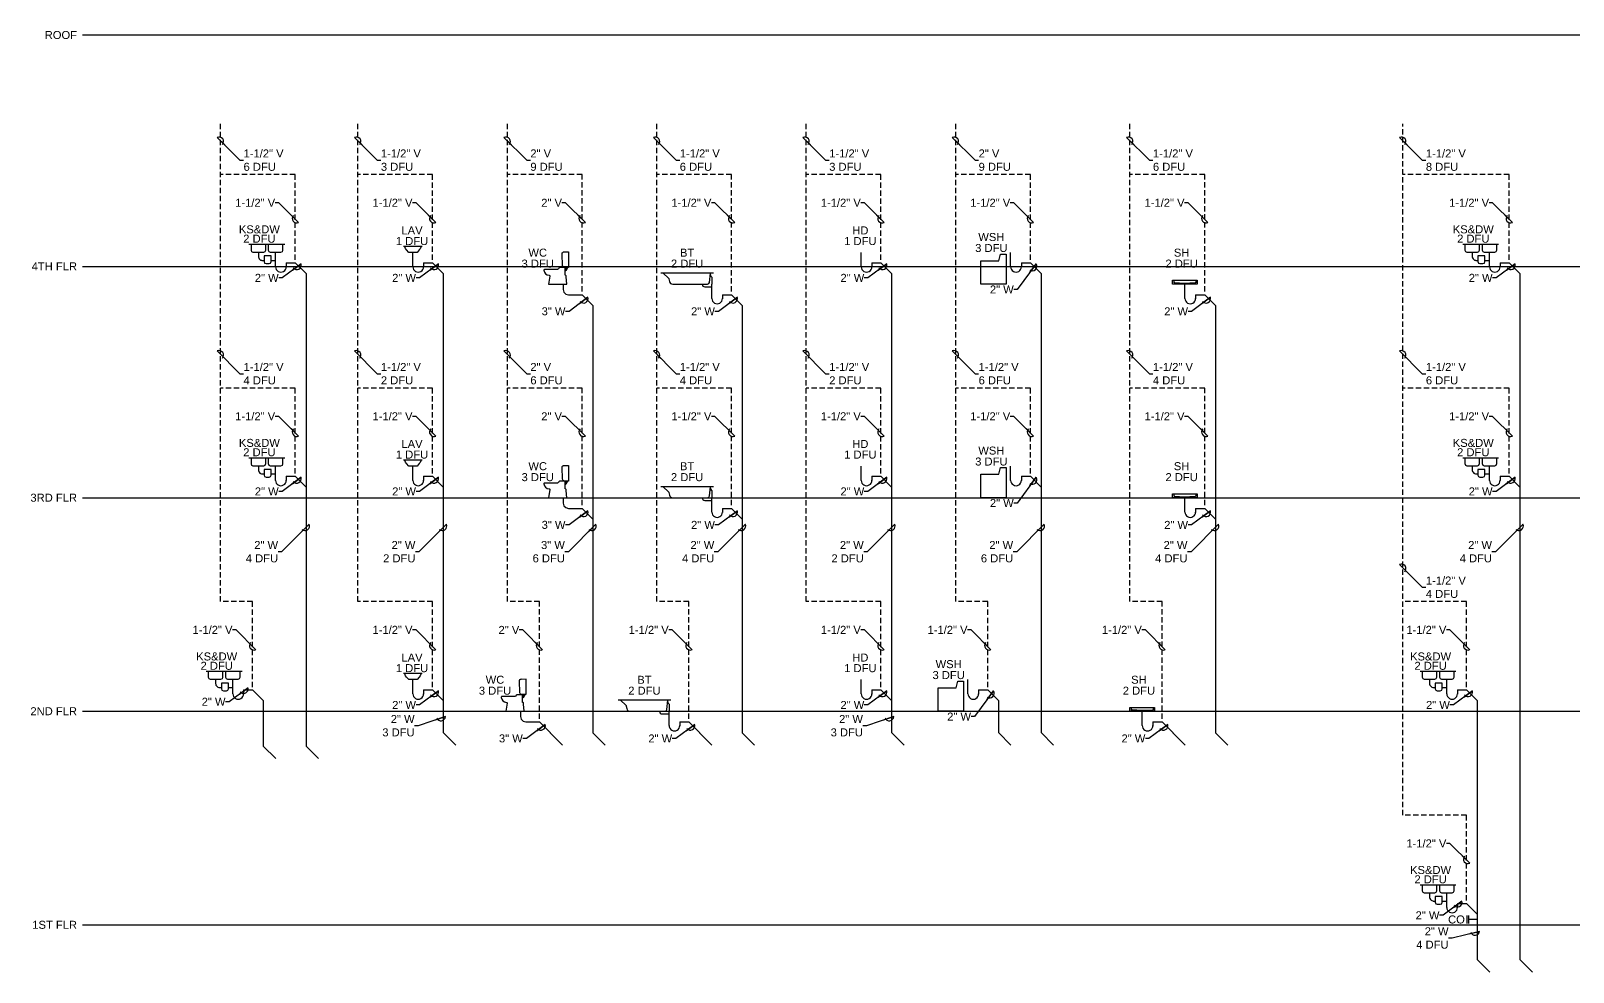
# Model space of a CAD drawing. Extents: x -1750 to 6031, y -1833 to 2182.
# Drawn here: x -1750 to -883, y 1653 to 2182 of the extents above; entities that cross this region are included whole.
import ezdxf
from ezdxf.enums import TextEntityAlignment as Align

# ---------------------------------------------------------------- set-up
doc = ezdxf.new("R2010")
doc.units = 0
doc.header["$LTSCALE"] = 24
doc.header["$MEASUREMENT"] = 0
doc.linetypes.add('Vent', pattern=[0.1875, 0.125, -0.0625])
doc.layers.get('0').update_dxf_attribs({"color": 8})
for name, color, linetype in [('PLUM-DIAGRAM_FLOOR', 1, 'Continuous'), ('PLUM-DIM-WV', 1, 'Continuous'), ('PLUM-DIM-WV-TEXT', 2, 'Continuous'), ('PLUM-EQUIP', 5, 'Continuous'), ('PLUM-VENT', 5, 'Vent'), ('PLUM-WASTE_ABOVE', 4, 'Plum-Waste_Above')]:
    doc.layers.add(name, color=color, linetype=linetype)
doc.styles.add('A2', font='arial.ttf', dxfattribs={"height": 4.5})
doc.styles.get("Standard").update_dxf_attribs({"font": 'arial.ttf'})
doc.linetypes.add('Plum-Waste_Above', pattern='A,1,[1,GEC_FlowArrow.shx,S=0.09375,R=0,X=0,Y=0],1', length=2)
doc.dimstyles.new('Standard2', dxfattribs={"dimscale": 24, "dimtxt": 0.18, "dimasz": 0.25, "dimexe": 0.18, "dimexo": 0.0625, "dimgap": 0.09, "dimtad": 0, "dimtih": 1, "dimtoh": 1, "dimdec": 4, "dimzin": 0, "dimdsep": 46, "dimlunit": 4, "dimtxsty": 'Standard', "dimcen": 0.089844, "dimadec": 0, "dimazin": 0, "dimtfac": 1, "dimtdec": 4, "dimtofl": 0, "dimtmove": 0, "dimatfit": 3, "dimldrblk": 'loop', "dimfxl": 1, "dimfrac": 2, "dimtolj": 1, "dimtzin": 0, "dimarcsym": 0})

# ---------------------------------------------------------------- blocks, each defined once
blk = doc.blocks.new('loop')
at = {"color": 0}
blk.add_lwpolyline([(-1, 0), (0, 0, -1)], format="xyb", dxfattribs=at)
blk.add_arc((-0.4, 0.15), 0.422, 182.4039, 339.5888, dxfattribs=at)
blk = doc.blocks.new('*U110')
at = {"layer": 'PLUM-EQUIP'}
for points in [[(-13.62, 258.12), (-13.62, 249.36), (-15.93, 249.36), (-16.64, 249.65), (-16.95, 250.34), (-17.24, 257.1), (-17.23, 257.24), (-17.2, 257.37), (-17.14, 257.53), (-17.07, 257.66), (-16.99, 257.77), (-16.89, 257.86), (-16.74, 257.97), (-16.62, 258.04), (-16.48, 258.08), (-16.36, 258.11), (-16.22, 258.12), (-13.62, 258.11)], [(-14.37, 249.36), (-14.37, 248.7), (-15.19, 248.7), (-15.19, 249.36)], [(-13.62, 138.12), (-13.62, 129.36), (-15.93, 129.36), (-16.64, 129.65), (-16.95, 130.34), (-17.24, 137.1), (-17.23, 137.24), (-17.2, 137.37), (-17.14, 137.53), (-17.07, 137.66), (-16.99, 137.77), (-16.89, 137.86), (-16.74, 137.97), (-16.62, 138.04), (-16.48, 138.08), (-16.36, 138.11), (-16.22, 138.12), (-13.62, 138.11)], [(-14.37, 129.36), (-14.37, 128.7), (-15.19, 128.7), (-15.19, 129.36)], [(-37.62, 18.12), (-37.62, 9.36), (-39.93, 9.36), (-40.64, 9.65), (-40.95, 10.34), (-41.24, 17.1), (-41.23, 17.24), (-41.2, 17.37), (-41.14, 17.53), (-41.07, 17.66), (-40.99, 17.77), (-40.89, 17.86), (-40.74, 17.97), (-40.62, 18.04), (-40.48, 18.08), (-40.36, 18.11), (-40.22, 18.12), (-37.62, 18.11)], [(-38.37, 9.36), (-38.37, 8.7), (-39.19, 8.7), (-39.19, 9.36)]]:
    blk.add_lwpolyline(points, dxfattribs=at)
for points in [[(-24.54, 244.98, -0.449507), (-24.16, 244.51), (-24.89, 240), (-14.65, 240), (-15, 244.06, 0.526661), (-15.41, 244.99), (-15.59, 244.99), (-15.59, 249.3), (-18.49, 249.3, 0.267949), (-19.02, 249), (-19.28, 248.55), (-19.8, 248.24), (-27.07, 248.24, 0.453924), (-27.47, 247.78), (-27.47, 247.78, 0.372848)], [(-24.54, 124.98, -0.449507), (-24.16, 124.51), (-24.89, 120), (-14.65, 120), (-15, 124.06, 0.526661), (-15.41, 124.99), (-15.59, 124.99), (-15.59, 129.3), (-18.49, 129.3, 0.267949), (-19.02, 129), (-19.28, 128.55), (-19.8, 128.24), (-27.07, 128.24, 0.453924), (-27.47, 127.78), (-27.47, 127.78, 0.372848)], [(-48.54, 4.98, -0.449507), (-48.16, 4.51), (-48.89, 0), (-38.65, 0), (-39, 4.06, 0.526661), (-39.41, 4.99), (-39.59, 4.99), (-39.59, 9.3), (-42.49, 9.3, 0.267949), (-43.02, 9), (-43.28, 8.55), (-43.8, 8.24), (-51.07, 8.24, 0.453924), (-51.47, 7.78), (-51.47, 7.78, 0.372848)]]:
    blk.add_lwpolyline(points, format="xyb", close=True, dxfattribs=at)
for points in [[(-13.63, 249.36), (-15.93, 249.36, -0.401675), (-16.95, 250.34)], [(-13.63, 129.36), (-15.93, 129.36, -0.401675), (-16.95, 130.34)], [(-37.63, 9.36), (-39.93, 9.36, -0.401675), (-40.95, 10.34)]]:
    blk.add_lwpolyline(points, format="xyb", dxfattribs=at)
for centre, radius in [((-15.59, 248.7), 0.509), ((-15.59, 248.7), 1.12), ((-15.59, 128.7), 0.509), ((-15.59, 128.7), 1.12), ((-39.59, 8.7), 0.509), ((-39.59, 8.7), 1.12)]:
    blk.add_arc(centre, radius, 270, 0, dxfattribs=at)
for p in [(-15.09, 248.7), (-15.09, 128.7), (-39.09, 8.7)]:
    blk.add_point(p, dxfattribs=at)
at = {"layer": 'PLUM-VENT'}
for p, q in [((-6, 235.78), (-6, 301.58)), ((-6, 115.78), (-6, 181.58)), ((-30, -4.22), (-30, 61.58))]:
    blk.add_line(p, q, dxfattribs=at)
for points in [[(-48, 61.58), (-48, 330.01)], [(-6, 301.58), (-48, 301.58)], [(-6, 181.58), (-48, 181.58)], [(-30, 61.58), (-48, 61.58)]]:
    blk.add_lwpolyline(points, dxfattribs=at)
at = {"layer": 'PLUM-WASTE_ABOVE'}
for p, q in [((-11.09, 234), (-6, 234)), ((0, 228), (-6, 234)), ((-11.09, 114), (-6, 114)), ((0, 108), (-6, 114)), ((-35.09, -6), (-30, -6)), ((-24, -12), (-30, -6))]:
    blk.add_line(p, q, dxfattribs=at)
for points in [[(-16.72, 239.8), (-16.72, 237), (-16.32, 235.5), (-15.22, 234.4), (-13.72, 234), (-11.09, 234)], [(0, 228), (0, -12.1), (6.97, -19.07)], [(-16.72, 119.8), (-16.72, 117), (-16.32, 115.5), (-15.22, 114.4), (-13.72, 114), (-11.09, 114)], [(-40.72, -0.2), (-40.72, -3), (-40.32, -4.5), (-39.22, -5.6), (-37.72, -6), (-35.09, -6)], [(-24, -12), (-24, -12.1), (-17.03, -19.07)], [(0, -12.1), (0, -12.1)]]:
    blk.add_lwpolyline(points, dxfattribs=at)
at = {"layer": 'PLUM-DIM-WV-TEXT', "char_height": 4.5, "width": 88.8578, "style": 'A2'}
for s, insert, attachment_point in [('2" V\\P9 DFU', (-35.11, 309.66), 4), ('2" V', (-17.33, 285.71), 6), ('3" W', (-15.36, 224.71), 6), ('2" V\\P6 DFU', (-35.11, 189.66), 4), ('2" V', (-17.33, 165.71), 6), ('3" W', (-15.36, 104.71), 6), ('3" W\\P6 DFU', (-15.69, 89.63), 6), ('2" V', (-41.33, 45.71), 6), ('3" W', (-39.36, -15.29), 6)]:
    blk.add_mtext(s, dxfattribs=dict(at, insert=insert, attachment_point=attachment_point))
at = {"layer": 'PLUM-DIM-WV-TEXT', "char_height": 4.5, "attachment_point": 5, "rotation": 0, "style": 'A2'}
for s, insert, width in [('3 DFU', (-30.98, 251.52), 24.1812), ('WC', (-30.98, 257.67), 10.2795), ('WC', (-30.98, 137.67), 10.2795), ('3 DFU', (-30.98, 131.52), 24.1812), ('WC', (-54.98, 17.67), 10.2795), ('3 DFU', (-54.98, 11.52), 24.1812)]:
    blk.add_mtext(s, dxfattribs=dict(at, insert=insert, width=width))
at = {"layer": 'PLUM-DIM-WV'}
for points in [[(-49.93, 322.47), (-37.11, 309.66), (-35.11, 309.66)], [(-4.19, 274.57), (-15.33, 285.71), (-17.33, 285.71)], [(-2.72, 232.61), (-13.36, 224.71), (-15.36, 224.71)], [(-49.93, 202.47), (-37.11, 189.66), (-35.11, 189.66)], [(-4.19, 154.57), (-15.33, 165.71), (-17.33, 165.71)], [(1.76, 105.08), (-13.69, 89.63), (-15.69, 89.63)], [(-2.72, 112.61), (-13.36, 104.71), (-15.36, 104.71)], [(-28.19, 34.57), (-39.33, 45.71), (-41.33, 45.71)], [(-26.72, -7.39), (-37.36, -15.29), (-39.36, -15.29)]]:
    blk.add_leader(points, dimstyle='Standard2', override={"dimscale": 24}, dxfattribs=at)
blk = doc.blocks.new('*U109')
at = {"layer": 'PLUM-EQUIP'}
for p, q in [((-16.18, 246.17), (-45.82, 246.17)), ((-16.18, 126.17), (-45.82, 126.17)), ((-40.18, 6.17), (-69.82, 6.17))]:
    blk.add_line(p, q, dxfattribs=at)
for points in [[(-44.43, 246.17), (-41.4, 243.35, -0.119381), (-41.19, 242.89), (-40.91, 241.46, 0.366418), (-39.04, 240), (-19.43, 240, 0.3866), (-18.34, 240.99), (-17.74, 246.17)], [(-44.43, 126.17), (-41.4, 123.35, -0.119381), (-41.19, 122.89), (-40.91, 121.46, 0.366418), (-39.04, 120), (-19.43, 120, 0.3866), (-18.34, 120.99), (-17.74, 126.17)], [(-68.43, 6.17), (-65.4, 3.35, -0.119381), (-65.19, 2.89), (-64.91, 1.46, 0.366418), (-63.04, 0), (-43.43, 0, 0.3866), (-42.34, 0.99), (-41.74, 6.17)]]:
    blk.add_lwpolyline(points, format="xyb", dxfattribs=at)
at = {"layer": 'PLUM-VENT'}
for p, q in [((-6, 235.78), (-6, 301.58)), ((-6, 115.78), (-6, 181.58)), ((-30, -4.22), (-30, 61.58))]:
    blk.add_line(p, q, dxfattribs=at)
for points in [[(-48, 61.58), (-48, 330.01)], [(-6, 301.58), (-48, 301.58)], [(-6, 181.58), (-48, 181.58)], [(-30, 61.58), (-48, 61.58)]]:
    blk.add_lwpolyline(points, dxfattribs=at)
at = {"layer": 'PLUM-WASTE_ABOVE'}
for p, q in [((-17.91, 245.3), (-17.91, 244.14)), ((-17.91, 244.72), (-17.09, 243.9)), ((-17.09, 243.9), (-17.09, 240)), ((-21.01, 238.5), (-17.09, 238.5)), ((-17.09, 231.94), (-17.09, 240)), ((-11.09, 234), (-6, 234)), ((-11.09, 234), (-11.09, 231.68)), ((0, 228), (-6, 234)), ((-17.91, 125.3), (-17.91, 124.14)), ((-17.91, 124.72), (-17.09, 123.9)), ((-17.09, 123.9), (-17.09, 120)), ((-21.01, 118.5), (-17.09, 118.5)), ((-17.09, 111.94), (-17.09, 120)), ((-11.09, 114), (-6, 114)), ((-11.09, 114), (-11.09, 111.68)), ((0, 108), (-6, 114)), ((-41.91, 5.3), (-41.91, 4.14)), ((-41.91, 4.72), (-41.09, 3.9)), ((-41.09, 3.9), (-41.09, 0)), ((-41.09, -8.06), (-41.09, 0)), ((-45.01, -1.5), (-41.09, -1.5)), ((-35.09, -6), (-30, -6)), ((-35.09, -6), (-35.09, -8.32)), ((-24, -12), (-30, -6))]:
    blk.add_line(p, q, dxfattribs=at)
for points in [[(0, 228), (0, -12.1), (6.97, -19.07)], [(-24, -12), (-24, -12.1), (-17.03, -19.07)], [(0, -12.1), (0, -12.1)]]:
    blk.add_lwpolyline(points, dxfattribs=at)
for centre, radius, end in [((-21.01, 240), 1.5, 270), ((-14.09, 231.94), 3, 0.01919), ((-21.01, 120), 1.5, 270), ((-14.09, 111.94), 3, 0.01919), ((-45.01, 0), 1.5, 270), ((-38.09, -8.06), 3, 0.01919)]:
    blk.add_arc(centre, radius, 180.01919, end, dxfattribs=at)
at = {"layer": 'PLUM-DIM-WV-TEXT', "char_height": 4.5, "width": 88.8578, "style": 'A2'}
for s, insert, attachment_point in [('1-1/2" V\\P6 DFU', (-35.11, 309.66), 4), ('1-1/2" V', (-17.33, 285.71), 6), ('2" W', (-15.36, 224.71), 6), ('1-1/2" V\\P4 DFU', (-35.11, 189.66), 4), ('1-1/2" V', (-17.33, 165.71), 6), ('2" W', (-15.36, 104.71), 6), ('2" W\\P4 DFU', (-15.69, 89.63), 6), ('1-1/2" V', (-41.33, 45.71), 6), ('2" W', (-39.36, -15.29), 6)]:
    blk.add_mtext(s, dxfattribs=dict(at, insert=insert, attachment_point=attachment_point))
at = {"layer": 'PLUM-DIM-WV-TEXT', "char_height": 4.5, "attachment_point": 5, "rotation": 0, "style": 'A2'}
for s, insert, width in [('2 DFU', (-30.98, 251.52), 24.1812), ('BT', (-30.98, 257.67), 10.2795), ('BT', (-30.98, 137.67), 10.2795), ('2 DFU', (-30.98, 131.52), 24.1812), ('BT', (-54.98, 17.67), 10.2795), ('2 DFU', (-54.98, 11.52), 24.1812)]:
    blk.add_mtext(s, dxfattribs=dict(at, insert=insert, width=width))
at = {"layer": 'PLUM-DIM-WV'}
for points in [[(-49.93, 322.47), (-37.11, 309.66), (-35.11, 309.66)], [(-4.19, 274.57), (-15.33, 285.71), (-17.33, 285.71)], [(-2.72, 232.61), (-13.36, 224.71), (-15.36, 224.71)], [(-49.93, 202.47), (-37.11, 189.66), (-35.11, 189.66)], [(-4.19, 154.57), (-15.33, 165.71), (-17.33, 165.71)], [(1.76, 105.08), (-13.69, 89.63), (-15.69, 89.63)], [(-2.72, 112.61), (-13.36, 104.71), (-15.36, 104.71)], [(-28.19, 34.57), (-39.33, 45.71), (-41.33, 45.71)], [(-26.72, -7.39), (-37.36, -15.29), (-39.36, -15.29)], [(-26.72, -7.39), (-37.36, -15.29), (-39.36, -15.29)]]:
    blk.add_leader(points, dimstyle='Standard2', override={"dimscale": 24}, dxfattribs=at)
blk = doc.blocks.new('*U112')
at = {"layer": 'PLUM-EQUIP'}
for p, q in [((-11.83, 261.15), (-22.38, 261.15)), ((-11.83, 141.15), (-22.38, 141.15)), ((-11.83, 21.15), (-22.38, 21.15))]:
    blk.add_line(p, q, dxfattribs=at)
for points in [[(-12.64, 261.15), (-12.54, 260.98), (-12.59, 260.79), (-13.08, 259.84), (-13.54, 259.19), (-14.77, 257.8), (-19.41, 257.8), (-20.64, 259.19), (-21.18, 259.96), (-21.68, 260.98), (-21.58, 261.15)], [(-12.64, 141.15), (-12.54, 140.98), (-12.59, 140.79), (-13.08, 139.84), (-13.54, 139.19), (-14.77, 137.8), (-19.41, 137.8), (-20.64, 139.19), (-21.18, 139.96), (-21.68, 140.98), (-21.58, 141.15)], [(-12.64, 21.15), (-12.54, 20.98), (-12.59, 20.79), (-13.08, 19.84), (-13.54, 19.19), (-14.77, 17.8), (-19.41, 17.8), (-20.64, 19.19), (-21.18, 19.96), (-21.68, 20.98), (-21.58, 21.15)]]:
    blk.add_lwpolyline(points, dxfattribs=at)
at = {"layer": 'PLUM-VENT'}
for p, q in [((-6, 253.58), (-6, 301.58)), ((-6, 133.58), (-6, 181.58)), ((-6, 13.58), (-6, 61.58))]:
    blk.add_line(p, q, dxfattribs=at)
for points in [[(-48, 61.58), (-48, 330.01)], [(-6, 301.58), (-48, 301.58)], [(-6, 181.58), (-48, 181.58)], [(-6, 61.58), (-48, 61.58)]]:
    blk.add_lwpolyline(points, dxfattribs=at)
at = {"layer": 'PLUM-WASTE_ABOVE'}
for p, q in [((-17.09, 249.75), (-17.09, 257.8)), ((-11.09, 252), (-6, 252)), ((-11.09, 252), (-11.09, 249.68)), ((0, 246), (-6, 252)), ((0, 246), (0, 240)), ((-17.09, 129.75), (-17.09, 137.8)), ((-11.09, 132), (-6, 132)), ((-11.09, 132), (-11.09, 129.68)), ((0, 126), (-6, 132)), ((0, 126), (0, 120)), ((-17.09, 9.75), (-17.09, 17.8)), ((-11.09, 12), (-6, 12)), ((-11.09, 12), (-11.09, 9.68)), ((0, 6), (-6, 12))]:
    blk.add_line(p, q, dxfattribs=at)
blk.add_lwpolyline([(0, 240), (0, -12), (7.07, -19.07)], dxfattribs=at)
for centre in [(-14.09, 249.75), (-14.09, 129.75), (-14.09, 9.75)]:
    blk.add_arc(centre, 3, 180.01919, 0.01919, dxfattribs=at)
at = {"layer": 'PLUM-DIM-WV-TEXT', "char_height": 4.5, "width": 88.8578, "style": 'A2'}
for s, insert, attachment_point in [('1-1/2" V\\P3 DFU', (-35.11, 309.66), 4), ('1-1/2" V', (-17.33, 285.71), 6), ('2" W', (-15.36, 243.53), 6), ('1-1/2" V\\P2 DFU', (-35.11, 189.66), 4), ('1-1/2" V', (-17.33, 165.71), 6), ('2" W', (-15.36, 123.53), 6), ('2" W\\P2 DFU', (-15.69, 89.63), 6), ('1-1/2" V', (-17.33, 45.71), 6), ('2" W', (-15.36, 3.53), 6), ('2" W\\P3 DFU', (-16.14, -8.16), 6)]:
    blk.add_mtext(s, dxfattribs=dict(at, insert=insert, attachment_point=attachment_point))
at = {"layer": 'PLUM-DIM-WV-TEXT', "char_height": 4.5, "attachment_point": 5, "rotation": 360, "style": 'A2'}
for s, insert, width in [('LAV', (-17.6, 270.18), 10.2795), ('1 DFU', (-17.6, 264.18), 24.1812), ('LAV', (-17.6, 150.18), 10.2795), ('1 DFU', (-17.6, 144.18), 24.1812), ('1 DFU', (-17.6, 24.18), 24.1812), ('LAV', (-17.6, 30.18), 10.2795)]:
    blk.add_mtext(s, dxfattribs=dict(at, insert=insert, width=width))
at = {"layer": 'PLUM-DIM-WV'}
for points in [[(-49.93, 322.47), (-37.11, 309.66), (-35.11, 309.66)], [(-4.19, 274.57), (-15.33, 285.71), (-17.33, 285.71)], [(-2.72, 251.44), (-13.36, 243.53), (-15.36, 243.53)], [(-49.93, 202.47), (-37.11, 189.66), (-35.11, 189.66)], [(-4.19, 154.57), (-15.33, 165.71), (-17.33, 165.71)], [(-2.72, 131.44), (-13.36, 123.53), (-15.36, 123.53)], [(1.76, 105.08), (-13.69, 89.63), (-15.69, 89.63)], [(-4.19, 34.57), (-15.33, 45.71), (-17.33, 45.71)], [(-2.72, 11.44), (-13.36, 3.53), (-15.36, 3.53)], [(1.2, -2.96), (-14.14, -8.16), (-16.14, -8.16)]]:
    blk.add_leader(points, dimstyle='Standard2', override={"dimscale": 24}, dxfattribs=at)
blk = doc.blocks.new('*U113')
at = {"layer": 'PLUM-VENT'}
for p, q in [((-6, 253.58), (-6, 301.58)), ((-6, 133.58), (-6, 181.58)), ((-6, 13.58), (-6, 61.58))]:
    blk.add_line(p, q, dxfattribs=at)
for points in [[(-48, 61.58), (-48, 330.01)], [(-6, 301.58), (-48, 301.58)], [(-6, 181.58), (-48, 181.58)], [(-6, 61.58), (-48, 61.58)]]:
    blk.add_lwpolyline(points, dxfattribs=at)
at = {"layer": 'PLUM-WASTE_ABOVE'}
for p, q in [((-17.09, 249.75), (-17.09, 257.8)), ((-11.09, 252), (-6, 252)), ((-11.09, 252), (-11.09, 249.68)), ((0, 246), (-6, 252)), ((0, 246), (0, 240)), ((-17.09, 129.75), (-17.09, 137.8)), ((-11.09, 132), (-6, 132)), ((-11.09, 132), (-11.09, 129.68)), ((0, 126), (-6, 132)), ((0, 126), (0, 120)), ((-17.09, 9.75), (-17.09, 17.8)), ((-11.09, 12), (-6, 12)), ((-11.09, 12), (-11.09, 9.68)), ((0, 6), (-6, 12))]:
    blk.add_line(p, q, dxfattribs=at)
blk.add_lwpolyline([(0, 240), (0, -12), (7.07, -19.07)], dxfattribs=at)
for centre in [(-14.09, 249.75), (-14.09, 129.75), (-14.09, 9.75)]:
    blk.add_arc(centre, 3, 180.01919, 0.01919, dxfattribs=at)
at = {"layer": 'PLUM-DIM-WV-TEXT', "char_height": 4.5, "width": 88.8578, "style": 'A2'}
for s, insert, attachment_point in [('1-1/2" V\\P3 DFU', (-35.11, 309.66), 4), ('1-1/2" V', (-17.33, 285.71), 6), ('2" W', (-15.36, 243.53), 6), ('1-1/2" V\\P2 DFU', (-35.11, 189.66), 4), ('1-1/2" V', (-17.33, 165.71), 6), ('2" W', (-15.36, 123.53), 6), ('2" W\\P2 DFU', (-15.69, 89.63), 6), ('1-1/2" V', (-17.33, 45.71), 6), ('2" W', (-15.36, 3.53), 6), ('2" W\\P3 DFU', (-16.14, -8.16), 6)]:
    blk.add_mtext(s, dxfattribs=dict(at, insert=insert, attachment_point=attachment_point))
at = {"layer": 'PLUM-DIM-WV-TEXT', "char_height": 4.5, "attachment_point": 5, "rotation": 360, "style": 'A2'}
for s, insert, width in [('HD', (-17.6, 270.18), 10.2795), ('1 DFU', (-17.6, 264.18), 24.1812), ('HD', (-17.6, 150.18), 10.2795), ('1 DFU', (-17.6, 144.18), 24.1812), ('1 DFU', (-17.6, 24.18), 24.1812), ('HD', (-17.6, 30.18), 10.2795)]:
    blk.add_mtext(s, dxfattribs=dict(at, insert=insert, width=width))
at = {"layer": 'PLUM-DIM-WV'}
for points in [[(-49.93, 322.47), (-37.11, 309.66), (-35.11, 309.66)], [(-4.19, 274.57), (-15.33, 285.71), (-17.33, 285.71)], [(-2.72, 251.44), (-13.36, 243.53), (-15.36, 243.53)], [(-49.93, 202.47), (-37.11, 189.66), (-35.11, 189.66)], [(-4.19, 154.57), (-15.33, 165.71), (-17.33, 165.71)], [(-2.72, 131.44), (-13.36, 123.53), (-15.36, 123.53)], [(1.76, 105.08), (-13.69, 89.63), (-15.69, 89.63)], [(-4.19, 34.57), (-15.33, 45.71), (-17.33, 45.71)], [(-2.72, 11.44), (-13.36, 3.53), (-15.36, 3.53)], [(1.2, -2.96), (-14.14, -8.16), (-16.14, -8.16)]]:
    blk.add_leader(points, dimstyle='Standard2', override={"dimscale": 24}, dxfattribs=at)
blk = doc.blocks.new('*U111')
at = {"layer": 'PLUM-EQUIP'}
for points in [[(-22.73, 256.93), (-19.6, 256.93), (-19.6, 240), (-33.85, 240), (-33.85, 253.18), (-23.74, 253.18), (-22.73, 256.93)], [(-22.73, 136.93), (-19.6, 136.93), (-19.6, 120), (-33.85, 120), (-33.85, 133.18), (-23.74, 133.18), (-22.73, 136.93)], [(-46.73, 16.93), (-43.6, 16.93), (-43.6, 0), (-57.85, 0), (-57.85, 13.18), (-47.74, 13.18), (-46.73, 16.93)]]:
    blk.add_lwpolyline(points, dxfattribs=at)
at = {"layer": 'PLUM-VENT'}
for p, q in [((-6, 253.58), (-6, 301.58)), ((-6, 133.58), (-6, 181.58)), ((-30, 13.58), (-30, 61.58))]:
    blk.add_line(p, q, dxfattribs=at)
for points in [[(-48, 61.58), (-48, 330.01)], [(-6, 301.58), (-48, 301.58)], [(-6, 181.58), (-48, 181.58)], [(-30, 61.58), (-48, 61.58)]]:
    blk.add_lwpolyline(points, dxfattribs=at)
at = {"layer": 'PLUM-WASTE_ABOVE'}
for p, q in [((-17.09, 249.75), (-17.09, 257.8)), ((-11.09, 252), (-6, 252)), ((-11.09, 252), (-11.09, 249.68)), ((0, 246), (-6, 252)), ((0, 246), (0, 240)), ((-17.09, 129.75), (-17.09, 137.8)), ((-11.09, 132), (-6, 132)), ((-11.09, 132), (-11.09, 129.68)), ((0, 126), (-6, 132)), ((0, 126), (0, 120)), ((-41.09, 9.75), (-41.09, 17.8)), ((-35.09, 12), (-30, 12)), ((-35.09, 12), (-35.09, 9.68)), ((-24, 6), (-30, 12)), ((-24, 6), (-24, 0))]:
    blk.add_line(p, q, dxfattribs=at)
for points in [[(0, 240), (0, -12), (7.07, -19.07)], [(-24, 0), (-24, -12), (-16.93, -19.07)]]:
    blk.add_lwpolyline(points, dxfattribs=at)
for centre in [(-14.09, 249.75), (-14.09, 129.75), (-38.09, 9.75)]:
    blk.add_arc(centre, 3, 180.01919, 0.01919, dxfattribs=at)
at = {"layer": 'PLUM-DIM-WV-TEXT', "char_height": 4.5, "width": 88.8578, "style": 'A2'}
for s, insert, attachment_point in [('2" V\\P9 DFU', (-35.11, 309.66), 4), ('1-1/2" V', (-17.33, 285.71), 6), ('2" W', (-15.36, 237), 6), ('1-1/2" V\\P6 DFU', (-35.11, 189.66), 4), ('1-1/2" V', (-17.33, 165.71), 6), ('2" W', (-15.36, 117), 6), ('2" W\\P6 DFU', (-15.69, 89.63), 6), ('1-1/2" V', (-41.33, 45.71), 6), ('2" W', (-39.36, -3), 6)]:
    blk.add_mtext(s, dxfattribs=dict(at, insert=insert, attachment_point=attachment_point))
at = {"layer": 'PLUM-DIM-WV-TEXT', "char_height": 4.5, "attachment_point": 5, "rotation": 0, "style": 'A2'}
for s, insert, width in [('WSH', (-27.95, 266.44), 10.2795), ('3 DFU', (-27.95, 260.29), 24.1812), ('WSH', (-27.95, 146.44), 10.2795), ('3 DFU', (-27.95, 140.29), 24.1812), ('WSH', (-51.95, 26.44), 10.2795), ('3 DFU', (-51.95, 20.29), 24.1812)]:
    blk.add_mtext(s, dxfattribs=dict(at, insert=insert, width=width))
at = {"layer": 'PLUM-DIM-WV'}
for points in [[(-49.93, 322.47), (-37.11, 309.66), (-35.11, 309.66)], [(-4.19, 274.57), (-15.33, 285.71), (-17.33, 285.71)], [(-2.72, 251.44), (-13.36, 237), (-15.36, 237)], [(-49.93, 202.47), (-37.11, 189.66), (-35.11, 189.66)], [(-4.19, 154.57), (-15.33, 165.71), (-17.33, 165.71)], [(-2.72, 131.44), (-13.36, 117), (-15.36, 117)], [(1.76, 105.08), (-13.69, 89.63), (-15.69, 89.63)], [(-28.19, 34.57), (-39.33, 45.71), (-41.33, 45.71)], [(-26.72, 11.44), (-37.36, -3), (-39.36, -3)]]:
    blk.add_leader(points, dimstyle='Standard2', override={"dimscale": 24}, dxfattribs=at)
blk = doc.blocks.new('*U116')
at = {"layer": 'PLUM-EQUIP'}
for p, q in [((-11.94, 262.3), (-32.15, 262.3)), ((-11.94, 142.3), (-32.15, 142.3)), ((-35.94, 22.3), (-56.15, 22.3))]:
    blk.add_line(p, q, dxfattribs=at)
for points in [[(-22.86, 262.3), (-22.86, 258.93), (-23.19, 258.13), (-23.98, 257.8), (-29.61, 257.8), (-30.4, 258.13), (-30.73, 258.93), (-30.73, 262.3)], [(-13.15, 262.3), (-13.15, 258.93), (-13.48, 258.13), (-14.28, 257.8), (-19.9, 257.8), (-20.7, 258.13), (-21.03, 258.93), (-21.03, 262.3)], [(-26.79, 257.8), (-26.79, 255.6), (-26.76, 255.2), (-26.61, 254.71), (-26.35, 254.27), (-25.96, 253.85), (-25.5, 253.56), (-24.93, 253.39), (-24.75, 253.36), (-23.57, 253.36)], [(-19.63, 255.83), (-23.57, 255.83), (-23.57, 252.66), (-23.24, 251.86), (-22.44, 251.53), (-20.76, 251.53), (-19.96, 251.86), (-19.63, 252.66), (-19.63, 255.83)], [(-22.86, 142.3), (-22.86, 138.93), (-23.19, 138.13), (-23.98, 137.8), (-29.61, 137.8), (-30.4, 138.13), (-30.73, 138.93), (-30.73, 142.3)], [(-13.15, 142.3), (-13.15, 138.93), (-13.48, 138.13), (-14.28, 137.8), (-19.9, 137.8), (-20.7, 138.13), (-21.03, 138.93), (-21.03, 142.3)], [(-26.79, 137.8), (-26.79, 135.6), (-26.76, 135.2), (-26.61, 134.71), (-26.35, 134.27), (-25.96, 133.85), (-25.5, 133.56), (-24.93, 133.39), (-24.75, 133.36), (-23.57, 133.36)], [(-19.63, 135.83), (-23.57, 135.83), (-23.57, 132.66), (-23.24, 131.86), (-22.44, 131.53), (-20.76, 131.53), (-19.96, 131.86), (-19.63, 132.66), (-19.63, 135.83)], [(-46.86, 22.3), (-46.86, 18.93), (-47.19, 18.13), (-47.98, 17.8), (-53.61, 17.8), (-54.4, 18.13), (-54.73, 18.93), (-54.73, 22.3)], [(-50.79, 17.8), (-50.79, 15.6), (-50.76, 15.2), (-50.61, 14.71), (-50.35, 14.27), (-49.96, 13.85), (-49.5, 13.56), (-48.93, 13.39), (-48.75, 13.36), (-47.57, 13.36)], [(-37.15, 22.3), (-37.15, 18.93), (-37.48, 18.13), (-38.28, 17.8), (-43.9, 17.8), (-44.7, 18.13), (-45.03, 18.93), (-45.03, 22.3)], [(-43.63, 15.83), (-47.57, 15.83), (-47.57, 12.66), (-47.24, 11.86), (-46.44, 11.53), (-44.76, 11.53), (-43.96, 11.86), (-43.63, 12.66), (-43.63, 15.83)]]:
    blk.add_lwpolyline(points, dxfattribs=at)
at = {"layer": 'PLUM-VENT'}
for p, q in [((-6, 253.58), (-6, 301.58)), ((-6, 133.58), (-6, 181.58)), ((-30, 13.58), (-30, 61.58))]:
    blk.add_line(p, q, dxfattribs=at)
for points in [[(-48, 61.58), (-48, 330.01)], [(-6, 301.58), (-48, 301.58)], [(-6, 181.58), (-48, 181.58)], [(-30, 61.58), (-48, 61.58)]]:
    blk.add_lwpolyline(points, dxfattribs=at)
at = {"layer": 'PLUM-WASTE_ABOVE'}
for p, q in [((-19.63, 253.35), (-17.09, 253.35)), ((-17.09, 249.75), (-17.09, 257.8)), ((-11.09, 252), (-6, 252)), ((-11.09, 252), (-11.09, 249.68)), ((0, 246), (-6, 252)), ((0, 246), (0, 240)), ((-19.63, 133.35), (-17.09, 133.35)), ((-17.09, 129.75), (-17.09, 137.8)), ((-11.09, 132), (-6, 132)), ((-11.09, 132), (-11.09, 129.68)), ((0, 126), (-6, 132)), ((0, 126), (0, 120)), ((-41.09, 9.75), (-41.09, 17.8)), ((-43.63, 13.35), (-41.09, 13.35)), ((-35.09, 12), (-30, 12)), ((-35.09, 12), (-35.09, 9.68)), ((-24, 6), (-30, 12)), ((-24, 6), (-24, 0))]:
    blk.add_line(p, q, dxfattribs=at)
for points in [[(0, 240), (0, -19.54), (7.07, -26.61)], [(-24, 0), (-24, -19.54), (-16.93, -26.61)]]:
    blk.add_lwpolyline(points, dxfattribs=at)
for centre in [(-14.09, 249.75), (-14.09, 129.75), (-38.09, 9.75)]:
    blk.add_arc(centre, 3, 180.01919, 0.01919, dxfattribs=at)
at = {"layer": 'PLUM-DIM-WV-TEXT', "char_height": 4.5, "width": 88.8578, "style": 'A2'}
for s, insert, attachment_point in [('1-1/2" V\\P6 DFU', (-35.11, 309.66), 4), ('1-1/2" V', (-17.33, 285.71), 6), ('2" W', (-15.36, 243.53), 6), ('1-1/2" V\\P4 DFU', (-35.11, 189.66), 4), ('1-1/2" V', (-17.33, 165.71), 6), ('2" W', (-15.36, 123.53), 6), ('2" W\\P4 DFU', (-15.69, 89.63), 6), ('1-1/2" V', (-41.33, 45.71), 6), ('2" W', (-45.23, 5.33), 6)]:
    blk.add_mtext(s, dxfattribs=dict(at, insert=insert, attachment_point=attachment_point))
at = {"layer": 'PLUM-DIM-WV-TEXT', "char_height": 4.5, "attachment_point": 5, "rotation": 360, "style": 'A2'}
for s, insert, width in [('KS&DW', (-26.21, 270.76), 23.3467), ('2 DFU', (-26.21, 265.51), 24.1812), ('KS&DW', (-26.21, 150.76), 23.3467), ('2 DFU', (-26.21, 145.51), 24.1812), ('KS&DW', (-50.21, 30.76), 23.3467), ('2 DFU', (-50.21, 25.51), 24.1812)]:
    blk.add_mtext(s, dxfattribs=dict(at, insert=insert, width=width))
at = {"layer": 'PLUM-DIM-WV'}
for points in [[(-49.93, 322.47), (-37.11, 309.66), (-35.11, 309.66)], [(-4.19, 274.57), (-15.33, 285.71), (-17.33, 285.71)], [(-2.72, 251.44), (-13.36, 243.53), (-15.36, 243.53)], [(-49.93, 202.47), (-37.11, 189.66), (-35.11, 189.66)], [(-4.19, 154.57), (-15.33, 165.71), (-17.33, 165.71)], [(-2.72, 131.44), (-13.36, 123.53), (-15.36, 123.53)], [(1.76, 105.08), (-13.69, 89.63), (-15.69, 89.63)], [(-28.19, 34.57), (-39.33, 45.71), (-41.33, 45.71)], [(-32.59, 13.24), (-43.23, 5.33), (-45.23, 5.33)]]:
    blk.add_leader(points, dimstyle='Standard2', override={"dimscale": 24}, dxfattribs=at)
blk = doc.blocks.new('*U115')
at = {"layer": 'PLUM-EQUIP'}
for points in [[(-10.15, 242.15), (-10.15, 240), (-24.03, 240), (-24.03, 242.15), (-10.15, 242.15)], [(-10.95, 242.15), (-10.95, 241.05), (-11.06, 240.78), (-11.33, 240.65), (-17.56, 240.38), (-22.75, 240.7), (-22.9, 240.64), (-23.06, 240.7), (-23.13, 240.82), (-23.13, 242.15)], [(-10.15, 122.15), (-10.15, 120), (-24.03, 120), (-24.03, 122.15), (-10.15, 122.15)], [(-10.95, 122.15), (-10.95, 121.05), (-11.06, 120.78), (-11.33, 120.65), (-17.56, 120.38), (-22.75, 120.7), (-22.9, 120.64), (-23.06, 120.7), (-23.13, 120.82), (-23.13, 122.15)], [(-34.15, 2.15), (-34.15, 0), (-48.03, 0), (-48.03, 2.15), (-34.15, 2.15)], [(-34.95, 2.15), (-34.95, 1.05), (-35.06, 0.78), (-35.33, 0.65), (-41.56, 0.38), (-46.75, 0.7), (-46.9, 0.64), (-47.06, 0.7), (-47.13, 0.82), (-47.13, 2.15)]]:
    blk.add_lwpolyline(points, dxfattribs=at)
at = {"layer": 'PLUM-VENT'}
for p, q in [((-6, 235.78), (-6, 301.58)), ((-6, 115.78), (-6, 181.58)), ((-30, -4.22), (-30, 61.58))]:
    blk.add_line(p, q, dxfattribs=at)
for points in [[(-48, 61.58), (-48, 330.01)], [(-6, 301.58), (-48, 301.58)], [(-6, 181.58), (-48, 181.58)], [(-30, 61.58), (-48, 61.58)]]:
    blk.add_lwpolyline(points, dxfattribs=at)
at = {"layer": 'PLUM-WASTE_ABOVE'}
for p, q in [((-17.09, 231.94), (-17.09, 240)), ((-11.09, 234), (-6, 234)), ((-11.09, 234), (-11.09, 231.68)), ((0, 228), (-6, 234)), ((-17.09, 111.94), (-17.09, 120)), ((-11.09, 114), (-6, 114)), ((-11.09, 114), (-11.09, 111.68)), ((0, 108), (-6, 114)), ((-41.09, -8.06), (-41.09, 0)), ((-35.09, -6), (-30, -6)), ((-35.09, -6), (-35.09, -8.32)), ((-24, -12), (-30, -6))]:
    blk.add_line(p, q, dxfattribs=at)
for points in [[(0, 228), (0, -12.1), (6.97, -19.07)], [(-24, -12), (-24, -12.1), (-17.03, -19.07)], [(0, -12.1), (0, -12.1)]]:
    blk.add_lwpolyline(points, dxfattribs=at)
for centre in [(-14.09, 231.94), (-14.09, 111.94), (-38.09, -8.06)]:
    blk.add_arc(centre, 3, 180.01919, 0.01919, dxfattribs=at)
at = {"layer": 'PLUM-DIM-WV-TEXT', "char_height": 4.5, "width": 88.8578, "style": 'A2'}
for s, insert, attachment_point in [('1-1/2" V\\P6 DFU', (-35.11, 309.66), 4), ('1-1/2" V', (-17.33, 285.71), 6), ('2" W', (-15.36, 224.71), 6), ('1-1/2" V\\P4 DFU', (-35.11, 189.66), 4), ('1-1/2" V', (-17.33, 165.71), 6), ('2" W', (-15.36, 104.71), 6), ('2" W\\P4 DFU', (-15.69, 89.63), 6), ('1-1/2" V', (-41.33, 45.71), 6), ('2" W', (-39.36, -15.29), 6)]:
    blk.add_mtext(s, dxfattribs=dict(at, insert=insert, attachment_point=attachment_point))
at = {"layer": 'PLUM-DIM-WV-TEXT', "char_height": 4.5, "attachment_point": 5, "rotation": 0, "style": 'A2'}
for s, insert, width in [('2 DFU', (-18.98, 251.52), 24.1812), ('SH', (-18.98, 257.67), 10.2795), ('SH', (-18.98, 137.67), 10.2795), ('2 DFU', (-18.98, 131.52), 24.1812), ('SH', (-42.98, 17.67), 10.2795), ('2 DFU', (-42.98, 11.52), 24.1812)]:
    blk.add_mtext(s, dxfattribs=dict(at, insert=insert, width=width))
at = {"layer": 'PLUM-DIM-WV'}
for points in [[(-49.93, 322.47), (-37.11, 309.66), (-35.11, 309.66)], [(-4.19, 274.57), (-15.33, 285.71), (-17.33, 285.71)], [(-2.72, 232.61), (-13.36, 224.71), (-15.36, 224.71)], [(-49.93, 202.47), (-37.11, 189.66), (-35.11, 189.66)], [(-4.19, 154.57), (-15.33, 165.71), (-17.33, 165.71)], [(1.76, 105.08), (-13.69, 89.63), (-15.69, 89.63)], [(-2.72, 112.61), (-13.36, 104.71), (-15.36, 104.71)], [(-28.19, 34.57), (-39.33, 45.71), (-41.33, 45.71)], [(-26.72, -7.39), (-37.36, -15.29), (-39.36, -15.29)], [(-26.72, -7.39), (-37.36, -15.29), (-39.36, -15.29)]]:
    blk.add_leader(points, dimstyle='Standard2', override={"dimscale": 24}, dxfattribs=at)
blk = doc.blocks.new('*U127')
at = {"layer": 'PLUM-EQUIP'}
for p, q in [((-11.94, 382.3), (-32.15, 382.3)), ((-11.94, 262.3), (-32.15, 262.3)), ((-35.94, 142.3), (-56.15, 142.3)), ((-35.94, 22.3), (-56.15, 22.3))]:
    blk.add_line(p, q, dxfattribs=at)
for points in [[(-22.86, 382.3), (-22.86, 378.93), (-23.19, 378.13), (-23.98, 377.8), (-29.61, 377.8), (-30.4, 378.13), (-30.73, 378.93), (-30.73, 382.3)], [(-13.15, 382.3), (-13.15, 378.93), (-13.48, 378.13), (-14.28, 377.8), (-19.9, 377.8), (-20.7, 378.13), (-21.03, 378.93), (-21.03, 382.3)], [(-26.79, 377.8), (-26.79, 375.6), (-26.76, 375.2), (-26.61, 374.71), (-26.35, 374.27), (-25.96, 373.85), (-25.5, 373.56), (-24.93, 373.39), (-24.75, 373.36), (-23.57, 373.36)], [(-19.63, 375.83), (-23.57, 375.83), (-23.57, 372.66), (-23.24, 371.86), (-22.44, 371.53), (-20.76, 371.53), (-19.96, 371.86), (-19.63, 372.66), (-19.63, 375.83)], [(-22.86, 262.3), (-22.86, 258.93), (-23.19, 258.13), (-23.98, 257.8), (-29.61, 257.8), (-30.4, 258.13), (-30.73, 258.93), (-30.73, 262.3)], [(-13.15, 262.3), (-13.15, 258.93), (-13.48, 258.13), (-14.28, 257.8), (-19.9, 257.8), (-20.7, 258.13), (-21.03, 258.93), (-21.03, 262.3)], [(-26.79, 257.8), (-26.79, 255.6), (-26.76, 255.2), (-26.61, 254.71), (-26.35, 254.27), (-25.96, 253.85), (-25.5, 253.56), (-24.93, 253.39), (-24.75, 253.36), (-23.57, 253.36)], [(-19.63, 255.83), (-23.57, 255.83), (-23.57, 252.66), (-23.24, 251.86), (-22.44, 251.53), (-20.76, 251.53), (-19.96, 251.86), (-19.63, 252.66), (-19.63, 255.83)], [(-46.86, 142.3), (-46.86, 138.93), (-47.19, 138.13), (-47.98, 137.8), (-53.61, 137.8), (-54.4, 138.13), (-54.73, 138.93), (-54.73, 142.3)], [(-37.15, 142.3), (-37.15, 138.93), (-37.48, 138.13), (-38.28, 137.8), (-43.9, 137.8), (-44.7, 138.13), (-45.03, 138.93), (-45.03, 142.3)], [(-50.79, 137.8), (-50.79, 135.6), (-50.76, 135.2), (-50.61, 134.71), (-50.35, 134.27), (-49.96, 133.85), (-49.5, 133.56), (-48.93, 133.39), (-48.75, 133.36), (-47.57, 133.36)], [(-43.63, 135.83), (-47.57, 135.83), (-47.57, 132.66), (-47.24, 131.86), (-46.44, 131.53), (-44.76, 131.53), (-43.96, 131.86), (-43.63, 132.66), (-43.63, 135.83)], [(-46.86, 22.3), (-46.86, 18.93), (-47.19, 18.13), (-47.98, 17.8), (-53.61, 17.8), (-54.4, 18.13), (-54.73, 18.93), (-54.73, 22.3)], [(-50.79, 17.8), (-50.79, 15.6), (-50.76, 15.2), (-50.61, 14.71), (-50.35, 14.27), (-49.96, 13.85), (-49.5, 13.56), (-48.93, 13.39), (-48.75, 13.36), (-47.57, 13.36)], [(-37.15, 22.3), (-37.15, 18.93), (-37.48, 18.13), (-38.28, 17.8), (-43.9, 17.8), (-44.7, 18.13), (-45.03, 18.93), (-45.03, 22.3)], [(-43.63, 15.83), (-47.57, 15.83), (-47.57, 12.66), (-47.24, 11.86), (-46.44, 11.53), (-44.76, 11.53), (-43.96, 11.86), (-43.63, 12.66), (-43.63, 15.83)]]:
    blk.add_lwpolyline(points, dxfattribs=at)
at = {"layer": 'PLUM-VENT'}
for p, q in [((-6, 373.58), (-6, 421.58)), ((-6, 253.58), (-6, 301.58)), ((-30, 133.58), (-30, 181.58)), ((-30, 13.58), (-30, 61.58))]:
    blk.add_line(p, q, dxfattribs=at)
for points in [[(-65.76, 61.58), (-65.76, 450.01)], [(-6, 421.58), (-65.76, 421.58)], [(-6, 301.58), (-65.76, 301.58)], [(-30, 181.58), (-65.76, 181.58)], [(-30, 61.58), (-65.76, 61.58)]]:
    blk.add_lwpolyline(points, dxfattribs=at)
at = {"layer": 'PLUM-WASTE_ABOVE'}
for p, q in [((-19.63, 373.35), (-17.09, 373.35)), ((-17.09, 369.75), (-17.09, 377.8)), ((-11.09, 372), (-6, 372)), ((-11.09, 372), (-11.09, 369.68)), ((0, 366), (-6, 372)), ((0, 366), (0, 360)), ((-19.63, 253.35), (-17.09, 253.35)), ((-17.09, 249.75), (-17.09, 257.8)), ((-11.09, 252), (-6, 252)), ((-11.09, 252), (-11.09, 249.68)), ((0, 246), (-6, 252)), ((0, 246), (0, 240)), ((-43.63, 133.35), (-41.09, 133.35)), ((-41.09, 129.75), (-41.09, 137.8)), ((-35.09, 132), (-30, 132)), ((-35.09, 132), (-35.09, 129.68)), ((-24, 126), (-30, 132)), ((-24, 126), (-24, 120)), ((-41.09, 9.75), (-41.09, 17.8)), ((-43.63, 13.35), (-41.09, 13.35)), ((-35.09, 12), (-30, 12)), ((-35.09, 12), (-35.09, 9.68)), ((-24, 6), (-30, 12)), ((-29.92, 5.19), (-29.92, 0.81)), ((-28.92, 5.19), (-28.92, 0.81)), ((-24, 3), (-28.92, 3)), ((-24, 6), (-24, 0))]:
    blk.add_line(p, q, dxfattribs=at)
for points in [[(0, 360), (0, -19.54), (7.07, -26.61)], [(-24, 120), (-24, 6)], [(-24, 0), (-24, -19.54), (-16.93, -26.61)]]:
    blk.add_lwpolyline(points, dxfattribs=at)
for centre in [(-14.09, 369.75), (-14.09, 249.75), (-38.09, 129.75), (-38.09, 9.75)]:
    blk.add_arc(centre, 3, 180.01919, 0.01919, dxfattribs=at)
at = {"layer": 'PLUM-DIM-WV-TEXT', "style": 'A2'}
blk.add_text('CO', height=4.5, dxfattribs=at).set_placement((-40.38, 3), align=Align.MIDDLE_LEFT)
at = {"layer": 'PLUM-DIM-WV-TEXT', "char_height": 4.5, "width": 88.8578, "style": 'A2'}
for s, insert, attachment_point in [('1-1/2" V\\P8 DFU', (-52.87, 429.66), 4), ('1-1/2" V', (-17.33, 405.71), 6), ('2" W', (-15.36, 363.53), 6), ('1-1/2" V\\P6 DFU', (-52.87, 309.66), 4), ('1-1/2" V', (-17.33, 285.71), 6), ('2" W', (-15.36, 243.53), 6), ('2" W\\P4 DFU', (-15.69, 209.63), 6), ('1-1/2" V\\P4 DFU', (-52.87, 189.66), 4), ('1-1/2" V', (-41.33, 165.71), 6), ('2" W', (-39.36, 123.53), 6), ('1-1/2" V', (-41.33, 45.71), 6), ('2" W', (-45.23, 5.33), 6), ('2" W\\P4 DFU', (-40.11, -7.44), 6)]:
    blk.add_mtext(s, dxfattribs=dict(at, insert=insert, attachment_point=attachment_point))
at = {"layer": 'PLUM-DIM-WV-TEXT', "char_height": 4.5, "attachment_point": 5, "rotation": 360, "style": 'A2'}
for s, insert, width in [('KS&DW', (-26.21, 390.76), 23.3467), ('2 DFU', (-26.21, 385.51), 24.1812), ('KS&DW', (-26.21, 270.76), 23.3467), ('2 DFU', (-26.21, 265.51), 24.1812), ('KS&DW', (-50.21, 150.76), 23.3467), ('2 DFU', (-50.21, 145.51), 24.1812), ('KS&DW', (-50.21, 30.76), 23.3467), ('2 DFU', (-50.21, 25.51), 24.1812)]:
    blk.add_mtext(s, dxfattribs=dict(at, insert=insert, width=width))
at = {"layer": 'PLUM-DIM-WV'}
for points in [[(-67.69, 442.47), (-54.87, 429.66), (-52.87, 429.66)], [(-4.19, 394.57), (-15.33, 405.71), (-17.33, 405.71)], [(-2.72, 371.44), (-13.36, 363.53), (-15.36, 363.53)], [(-67.69, 322.47), (-54.87, 309.66), (-52.87, 309.66)], [(-4.19, 274.57), (-15.33, 285.71), (-17.33, 285.71)], [(-2.72, 251.44), (-13.36, 243.53), (-15.36, 243.53)], [(1.76, 225.08), (-13.69, 209.63), (-15.69, 209.63)], [(-67.69, 202.47), (-54.87, 189.66), (-52.87, 189.66)], [(-28.19, 154.57), (-39.33, 165.71), (-41.33, 165.71)], [(-26.72, 131.44), (-37.36, 123.53), (-39.36, 123.53)], [(-28.19, 34.57), (-39.33, 45.71), (-41.33, 45.71)], [(-32.59, 13.24), (-43.23, 5.33), (-45.23, 5.33)], [(-22.66, -3.7), (-38.11, -7.44), (-40.11, -7.44)]]:
    blk.add_leader(points, dimstyle='Standard2', override={"dimscale": 24}, dxfattribs=at)

msp = doc.modelspace()

# ---------------------------------------------------------------- linework, layer by layer
at = {"layer": 'PLUM-DIAGRAM_FLOOR', "color": 1}
for points in [[(-1721.04, 2179.89), (-184.88, 2179.89)], [(-1721.04, 2049.89), (-184.88, 2049.89)], [(-1721.04, 1919.89), (-184.88, 1919.89)], [(-1721.04, 1799.89), (-184.88, 1799.89)], [(-1721.04, 1679.89), (-184.88, 1679.89)]]:
    msp.add_lwpolyline(points, dxfattribs=at)

# ---------------------------------------------------------------- block references
at = {"layer": 'PLUM-WASTE_ABOVE'}
for name, p in [('*U116', (-1595.42, 1799.89)), ('*U112', (-1518.22, 1799.89)), ('*U110', (-1434.19, 1799.89)), ('*U109', (-1350.19, 1799.89)), ('*U113', (-1266.19, 1799.89)), ('*U111', (-1182.19, 1799.89)), ('*U115', (-1084.2, 1799.89)), ('*U127', (-913, 1679.89))]:
    msp.add_blockref(name, p, dxfattribs=at)

# ---------------------------------------------------------------- texts
at = {"layer": 'PLUM-DIAGRAM_FLOOR', "color": 2, "style": 'A2'}
for s, p in [('ROOF', (-1724.15, 2179.89)), ('4TH FLR', (-1724.15, 2049.89)), ('3RD FLR', (-1724.15, 1919.89)), ('2ND FLR', (-1724.15, 1799.89)), ('1ST FLR', (-1724.15, 1679.89))]:
    msp.add_text(s, height=4.5, dxfattribs=at).set_placement(p, align=Align.MIDDLE_RIGHT)

doc.saveas('drawing.dxf')
